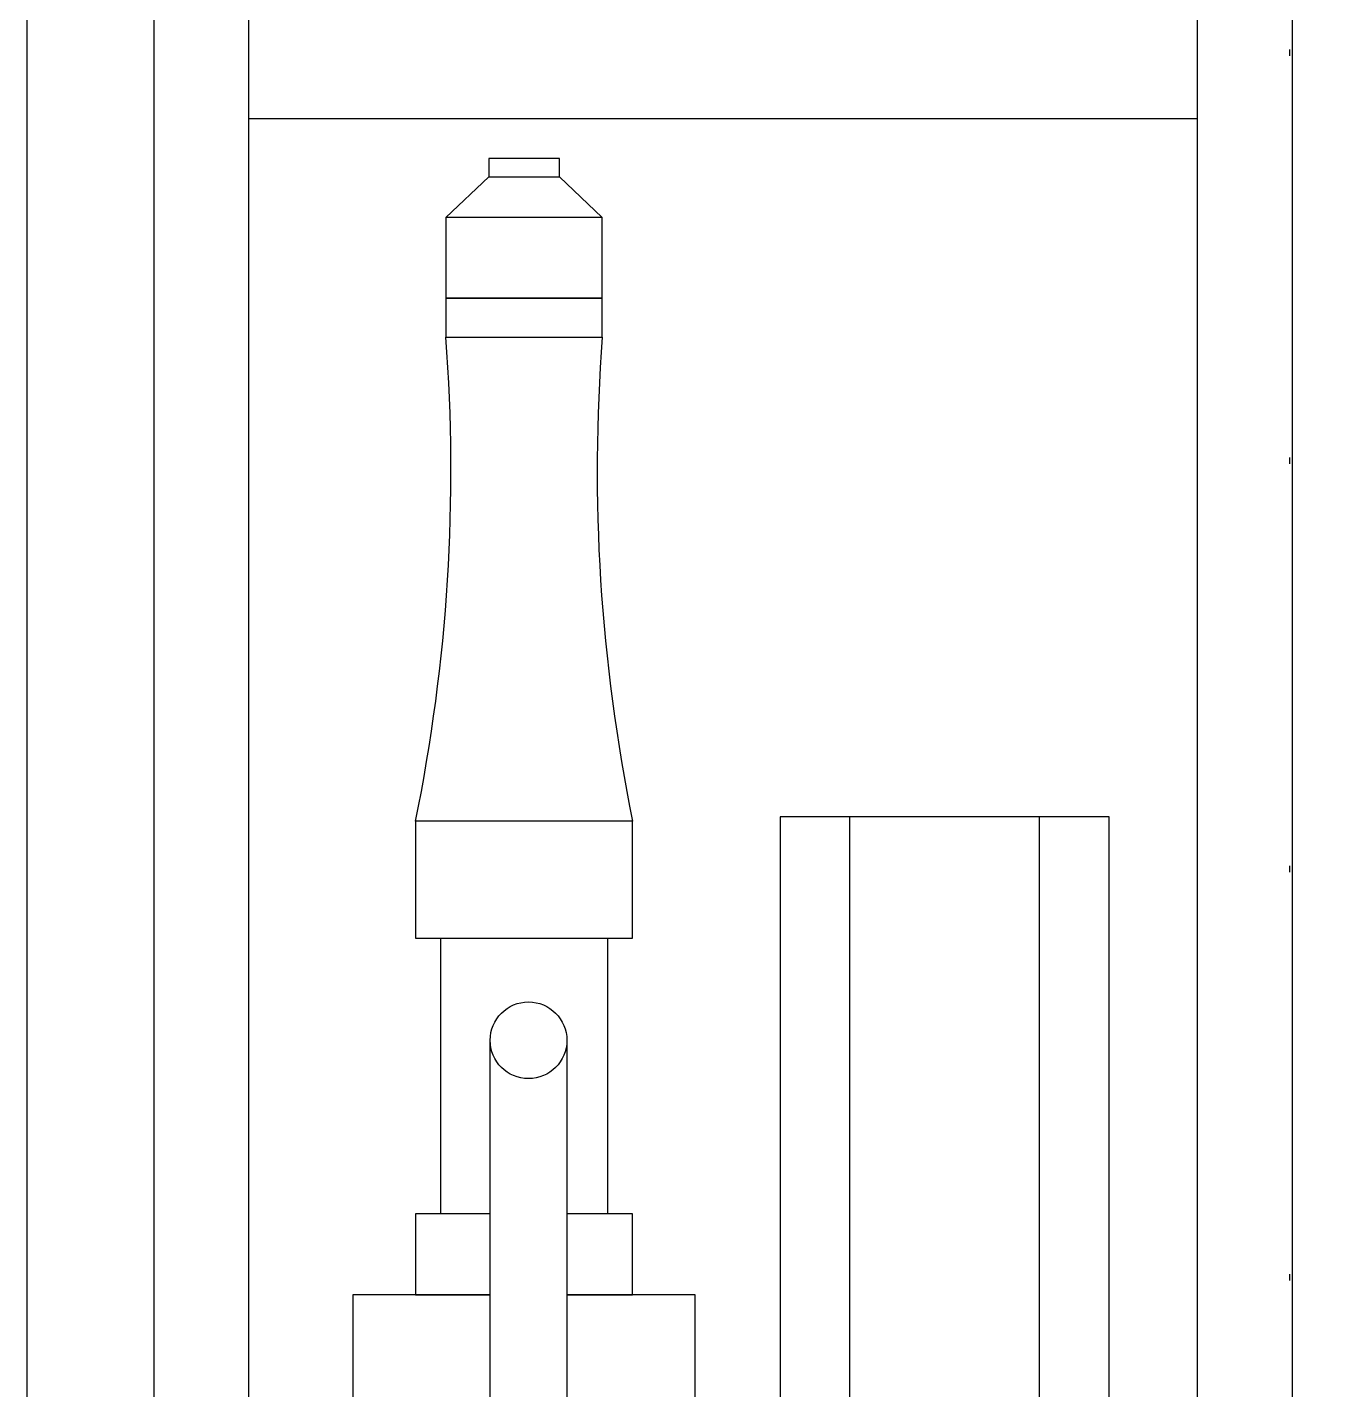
# Model space of a CAD drawing. Header units: inches. Extents: x 21 to 38546, y 13 to 15001.
# Drawn here: x 4621.76 to 4642.16, y 1929 to 1950.53 of the extents above; entities that cross this region are included whole.
import ezdxf

# ---------------------------------------------------------------- set-up
doc = ezdxf.new("R2010")
doc.units = ezdxf.units.IN
doc.header["$MEASUREMENT"] = 0
doc.set_wipeout_variables(frame=1)
doc.linetypes.add('DOT', pattern=[6.35, 0, -6.35])
for name, color, linetype, lineweight in [('Z_MİM_-KM-BEAM-RAY', 8, 'DOT', 25), ('Z_MİM_-KM-FIRE-CABINET', 8, 'Continuous', 25), ('Z_MİM_-KM-WALL', 8, 'Continuous', 25)]:
    doc.layers.add(name, color=color, linetype=linetype, lineweight=lineweight)
doc.layers.add('Z_MİM_-KM-WIPEOUT', color=8, linetype='Continuous', lineweight=25, plot=False)

# ---------------------------------------------------------------- blocks, each defined once
blk = doc.blocks.new('*U186')
blk.add_wipeout([(596917.023, -18089.604), (597007.023, -18089.604), (597007.023, -18071.604), (597007.023, -18066.604), (596917.023, -18066.604)]).dxf.layer = 'Z_MİM_-KM-WIPEOUT'
blk.add_wipeout([(596917.023, -18089.604), (597007.023, -18089.604), (597007.023, -18071.604), (596917.023, -18071.604)]).dxf.layer = 'Z_MİM_-KM-WIPEOUT'
for p, q in [((597004.197, -18075.602), (596946.051, -18075.602)), ((597004.197, -18078.602), (596946.051, -18078.602)), ((596958.737, -18081.045), (596953.603, -18081.045)), ((596953.603, -18081.045), (596953.603, -18083.074)), ((596946.119, -18082.034), (596946.119, -18085.466)), ((596947.966, -18082.034), (596946.119, -18082.034)), ((596947.966, -18085.466), (596947.966, -18082.034)), ((596953.603, -18082.034), (596952.32, -18082.034)), ((596952.32, -18082.034), (596952.32, -18083.074)), ((596953.603, -18083.074), (596953.603, -18082.034)), ((596947.966, -18082.43), (596952.32, -18082.43)), ((596935.939, -18083.192), (596936.578, -18082.514)), ((596936.578, -18082.514), (596936.578, -18084.985)), ((596937.854, -18082.514), (596936.578, -18082.514)), ((596937.854, -18084.985), (596937.854, -18082.514)), ((596937.854, -18082.514), (596937.854, -18084.985)), ((596938.47, -18082.514), (596937.854, -18082.514)), ((596938.47, -18084.985), (596938.47, -18082.514)), ((596949.58, -18083.074), (596956.206, -18083.074)), ((596935.648, -18083.192), (596935.648, -18084.308)), ((596935.939, -18083.192), (596935.648, -18083.192)), ((596935.939, -18084.308), (596935.939, -18083.192)), ((596935.648, -18084.308), (596935.939, -18084.308)), ((596936.578, -18084.985), (596935.939, -18084.308)), ((596956.206, -18084.285), (596949.58, -18084.285)), ((596952.32, -18084.285), (596952.32, -18085.466)), ((596953.603, -18085.466), (596953.603, -18084.285)), ((596953.603, -18084.285), (596953.603, -18086.454)), ((596936.578, -18084.985), (596937.854, -18084.985)), ((596937.854, -18084.985), (596938.47, -18084.985)), ((596947.966, -18085.069), (596952.32, -18085.069)), ((596946.119, -18085.466), (596947.966, -18085.466)), ((596952.32, -18085.466), (596953.603, -18085.466)), ((596953.603, -18086.454), (596958.737, -18086.454))]:
    blk.add_line(p, q)
for points in [[(596917.023, -18089.604), (597007.023, -18089.604), (597007.023, -18071.604), (596917.023, -18071.604)], [(596918.523, -18088.104), (597005.523, -18088.104), (597005.523, -18073.104), (596918.523, -18073.104)], [(597004.197, -18074.502), (596946.051, -18074.502), (596946.051, -18079.702), (597004.197, -18079.702)]]:
    blk.add_lwpolyline(points, close=True)
blk.add_lwpolyline([(596935.023, -18073.104), (596935.023, -18088.104)])
blk.add_circle((596949.58, -18083.679), 0.606)
for centre, start, end in [((596940.576, -18054.919), 265.635, 281.5537), ((596940.576, -18112.58), 78.4463, 94.365)]:
    blk.add_arc(centre, 27.675, start, end)
blk = doc.blocks.new('-KM_Kiriş İzi_ZK')
at = {"layer": 'Z_MİM_-KM-BEAM-RAY'}
blk.add_line((1310, 1110), (1310, 880), dxfattribs=at)

msp = doc.modelspace()

# ---------------------------------------------------------------- linework, layer by layer
at = {"layer": 'Z_MİM_-KM-WALL'}
msp.add_line((4621.758, 1862.084), (4621.758, 2092.083), dxfattribs=at)

# ---------------------------------------------------------------- block references
at = {"layer": 'Z_MİM_-KM-FIRE-CABINET', "rotation": 270}
msp.add_blockref('*U186', (22713.362, 598884.106), dxfattribs=at)

# ---------------------------------------------------------------- next in the draw order: linework, layer by layer
at = {"layer": 'Z_MİM_-KM-WALL'}
msp.add_line((4641.758, 1862.084), (4641.758, 2092.083), dxfattribs=at)

# ---------------------------------------------------------------- next in the draw order: block references
at = {"layer": 'Z_MİM_-KM-BEAM-RAY'}
msp.add_blockref('-KM_Kiriş İzi_ZK', (3331.714, 982.083), dxfattribs=at)

doc.saveas('drawing.dxf')
